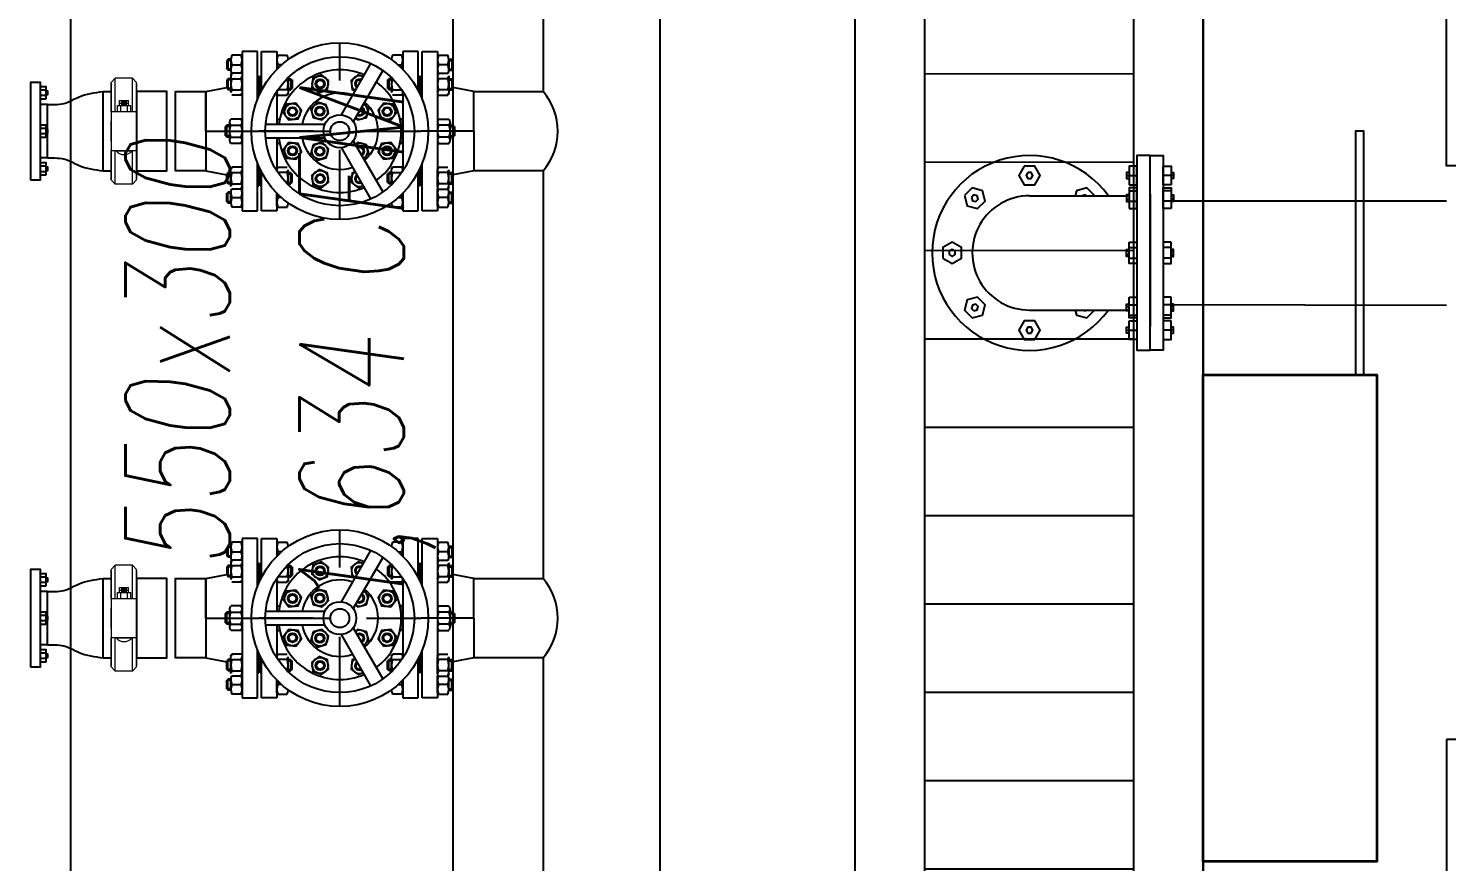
# Model space of a CAD drawing. Extents: x 226317 to 226469, y 8188101 to 8188260.
# Drawn here: x 226394.039 to 226396.077, y 8188236.21 to 8188237.407 of the extents above; entities that cross this region are included whole.
import ezdxf

# ---------------------------------------------------------------- set-up
doc = ezdxf.new("R2010")
doc.units = 0
doc.header["$LTSCALE"] = 15
doc.linetypes.add('CENTER', pattern=[2, 1.25, -0.25, 0.25, -0.25])
doc.linetypes.add('HIDDEN', pattern=[0.375, 0.25, -0.125])
doc.layers.get('0').update_dxf_attribs({"color": 250})
for name, color, linetype in [('00-GTI-Acoples', 250, 'Continuous'), ('A-SANITARIOS', 250, 'Continuous'), ('ACCESORIOS Y VALVULAS', 250, 'Continuous'), ('DESAGUE', 250, 'Continuous'), ('EJES', 250, 'CENTER'), ('L12 Texto', 12, 'Continuous'), ('L3 Equipos y Ductos', 160, 'Continuous')]:
    doc.layers.add(name, color=color, linetype=linetype)
doc.layers.add('A-ESTRUCTURA-PLACAS', color=252, linetype='Continuous', lineweight=35)
doc.layers.add('A-MUROS', color=252, linetype='Continuous', lineweight=30)
doc.styles.add('JNV ING', font='romans.shx', dxfattribs={"width": 0.7, "oblique": 8, "height": 0.15})

# ---------------------------------------------------------------- blocks, each defined once
blk = doc.blocks.new('VALV. DE COMP. 4 PLANTA 150# R.F.')
at = {"linetype": 'CENTER', "ltscale": 3}
for p, q in [((0, -127), (0, 127)), ((-192.5, 0), (-116.5, 0)), ((-114.5, 0), (114.5, 0)), ((-38.5, 0), (-114.5, 0)), ((38.5, 0), (114.5, 0)), ((192.5, 0), (116.5, 0))]:
    blk.add_line(p, q, dxfattribs=at)
at = {"layer": 'ACCESORIOS Y VALVULAS'}
for p, q in [((-156.7, 103.4), (-160.8, 103.4)), ((-160.8, 103.4), (-160.8, 87.6)), ((-156.7, 102.4), (-156.7, 88.6)), ((-141.9, 109.2), (-155.4, 109.2)), ((-118.5, 114.5), (-140.5, 114.5)), ((-140.5, 114.5), (-140.5, -114.5)), ((-140.5, 107.4), (-140.5, 83.6)), ((-118.5, 45.7), (-118.5, 114.5)), ((-112.5, 58.9), (-112.5, 114.5)), ((-112.5, 114.5), (-90.5, 114.5)), ((-90.5, 114.5), (-90.5, 89.1)), ((-90.5, 107.4), (-90.5, 89.1)), ((-89.1, 109.2), (-75.6, 109.2)), ((-74.3, 103.4), (-73.7, 103.4)), ((74.3, 103.4), (73.7, 103.4)), ((89.1, 109.2), (75.6, 109.2)), ((112.5, 114.5), (90.5, 114.5)), ((90.5, 114.5), (90.5, 89.1)), ((90.5, 107.4), (90.5, 89.1)), ((112.5, 58.9), (112.5, 114.5)), ((118.5, 45.7), (118.5, 114.5)), ((118.5, 114.5), (140.5, 114.5)), ((140.5, 114.5), (140.5, -114.5)), ((140.5, 107.4), (140.5, 83.6)), ((141.9, 109.2), (155.4, 109.2)), ((156.7, 103.4), (160.8, 103.4)), ((156.7, 102.4), (156.7, 88.6)), ((160.8, 103.4), (160.8, 87.6)), ((-156.7, 101.7), (-162.5, 101.7)), ((-162.5, 101.7), (-162.5, 89.3)), ((-156.7, 89.3), (-162.5, 89.3)), ((-156.7, 87.6), (-160.8, 87.6)), ((-155.4, 95.5), (-141.9, 95.5)), ((-141.9, 83.4), (-155.4, 83.4)), ((-83.7, 95.5), (-89.1, 95.5)), ((83.7, 95.5), (89.1, 95.5)), ((155.4, 95.5), (141.9, 95.5)), ((141.9, 83.4), (155.4, 83.4)), ((156.7, 101.7), (162.5, 101.7)), ((156.7, 89.3), (162.5, 89.3)), ((156.7, 87.6), (160.8, 87.6)), ((162.5, 101.7), (162.5, 89.3)), ((-156.7, 73.8), (-162.5, 73.8)), ((-162.5, 73.8), (-162.5, 61.3)), ((-156.7, 61.3), (-162.5, 61.3)), ((-156.7, 75.5), (-160.8, 75.5)), ((-160.8, 75.5), (-160.8, 59.6)), ((-156.7, 79.4), (-156.7, 55.6)), ((-155.4, 75.5), (-141.9, 75.5)), ((-140.5, 79.4), (-140.5, 55.6)), ((-75.6, 75.5), (-76, 75.5)), ((-74.3, 77.2), (-74.3, 55.6)), ((-74.3, 75.5), (-70.2, 75.5)), ((-74.3, 73.8), (-68.5, 73.8)), ((-74.3, 61.3), (-68.5, 61.3)), ((-70.2, 75.5), (-70.2, 59.6)), ((-68.5, 73.8), (-68.5, 61.3)), ((74.3, 73.8), (68.5, 73.8)), ((68.5, 73.8), (68.5, 61.3)), ((74.3, 61.3), (68.5, 61.3)), ((74.3, 75.5), (70.2, 75.5)), ((70.2, 75.5), (70.2, 59.6)), ((74.3, 77.2), (74.3, 55.6)), ((75.6, 75.5), (76, 75.5)), ((140.5, 79.4), (140.5, 55.6)), ((155.4, 75.5), (141.9, 75.5)), ((156.7, 79.4), (156.7, 55.6)), ((156.7, 75.5), (160.8, 75.5)), ((156.7, 73.8), (162.5, 73.8)), ((156.7, 61.3), (162.5, 61.3)), ((160.8, 75.5), (160.8, 59.6)), ((162.5, 73.8), (162.5, 61.3)), ((-156.7, 59.6), (-160.8, 59.6)), ((-155.4, 59.6), (-141.9, 59.6)), ((-141.9, 51.7), (-155.4, 51.7)), ((-90.5, 57.3), (-90.5, 9.9)), ((-90.5, 57.3), (-90.5, 55.6)), ((-89.1, 51.7), (-75.6, 51.7)), ((-75.6, 59.6), (-89, 59.6)), ((-74.3, 59.6), (-70.2, 59.6)), ((74.3, 59.6), (70.2, 59.6)), ((75.6, 59.6), (89, 59.6)), ((89.1, 51.7), (75.6, 51.7)), ((90.5, 57.3), (90.5, -57.3)), ((90.5, 57.3), (90.5, 55.6)), ((155.4, 59.6), (141.9, 59.6)), ((141.9, 51.7), (155.4, 51.7)), ((156.7, 59.6), (160.8, 59.6)), ((-158.4, 6.9), (-164.7, 6.9)), ((-164.7, 6.9), (-164.7, -6.9)), ((-158.4, 8.8), (-162.9, 8.8)), ((-162.9, 8.8), (-162.9, -8.8)), ((-158.4, 13.1), (-158.4, -13.1)), ((-142, 17.5), (-156.9, 17.5)), ((-156.9, 8.8), (-142, 8.8)), ((-140.5, 13.1), (-140.5, -13.1)), ((-90.5, 13.1), (-90.5, 9.9)), ((-89, 17.5), (-86.5, 17.5)), ((89, 17.5), (86.5, 17.5)), ((87.8, 8.8), (89, 8.8)), ((90.5, 13.1), (90.5, -13.1)), ((140.5, 13.1), (140.5, -13.1)), ((142, 17.5), (156.9, 17.5)), ((156.9, 8.8), (142, 8.8)), ((158.4, 13.1), (158.4, -13.1)), ((158.4, 8.8), (162.9, 8.8)), ((158.4, 6.9), (164.7, 6.9)), ((162.9, 8.8), (162.9, -8.8)), ((164.7, 6.9), (164.7, -6.9)), ((-158.4, -6.9), (-164.7, -6.9)), ((-158.4, -8.8), (-162.9, -8.8)), ((-156.9, -8.8), (-142, -8.8)), ((-142, -17.5), (-156.9, -17.5)), ((-90.5, -9.9), (-90.5, -57.3)), ((-90.5, -9.9), (-90.5, -13.1)), ((-89, -17.5), (-86.5, -17.5)), ((89, -17.5), (86.5, -17.5)), ((87.8, -8.8), (89, -8.8)), ((156.9, -8.8), (142, -8.8)), ((142, -17.5), (156.9, -17.5)), ((158.4, -6.9), (164.7, -6.9)), ((158.4, -8.8), (162.9, -8.8)), ((-156.7, -59.6), (-160.8, -59.6)), ((-160.8, -75.5), (-160.8, -59.6)), ((-156.7, -79.4), (-156.7, -55.6)), ((-141.9, -51.7), (-155.4, -51.7)), ((-155.4, -59.6), (-141.9, -59.6)), ((-140.5, -79.4), (-140.5, -55.6)), ((-118.5, -114.5), (-118.5, -45.7)), ((-112.5, -114.5), (-112.5, -58.9)), ((-90.5, -57.3), (-90.5, -55.6)), ((-89.1, -51.7), (-75.6, -51.7)), ((-75.6, -59.6), (-89, -59.6)), ((-74.3, -77.2), (-74.3, -55.6)), ((-74.3, -59.6), (-70.2, -59.6)), ((-70.2, -75.5), (-70.2, -59.6)), ((74.3, -59.6), (70.2, -59.6)), ((70.2, -75.5), (70.2, -59.6)), ((74.3, -77.2), (74.3, -55.6)), ((89.1, -51.7), (75.6, -51.7)), ((75.6, -59.6), (89, -59.6)), ((90.5, -57.3), (90.5, -55.6)), ((112.5, -114.5), (112.5, -58.9)), ((118.5, -114.5), (118.5, -45.7)), ((140.5, -79.4), (140.5, -55.6)), ((141.9, -51.7), (155.4, -51.7)), ((155.4, -59.6), (141.9, -59.6)), ((156.7, -79.4), (156.7, -55.6)), ((156.7, -59.6), (160.8, -59.6)), ((160.8, -75.5), (160.8, -59.6)), ((-156.7, -61.3), (-162.5, -61.3)), ((-162.5, -73.8), (-162.5, -61.3)), ((-156.7, -73.8), (-162.5, -73.8)), ((-156.7, -75.5), (-160.8, -75.5)), ((-155.4, -75.5), (-141.9, -75.5)), ((-118.5, -78.5), (-116.5, -78.5)), ((-112.5, -78.5), (-114.5, -78.5)), ((-75.6, -75.5), (-76, -75.5)), ((-74.3, -61.3), (-68.5, -61.3)), ((-74.3, -73.8), (-68.5, -73.8)), ((-74.3, -75.5), (-70.2, -75.5)), ((-68.5, -73.8), (-68.5, -61.3)), ((74.3, -61.3), (68.5, -61.3)), ((68.5, -73.8), (68.5, -61.3)), ((74.3, -73.8), (68.5, -73.8)), ((74.3, -75.5), (70.2, -75.5)), ((75.6, -75.5), (76, -75.5)), ((112.5, -78.5), (114.5, -78.5)), ((118.5, -78.5), (116.5, -78.5)), ((155.4, -75.5), (141.9, -75.5)), ((156.7, -61.3), (162.5, -61.3)), ((156.7, -73.8), (162.5, -73.8)), ((156.7, -75.5), (160.8, -75.5)), ((162.5, -73.8), (162.5, -61.3)), ((-156.7, -89.3), (-162.5, -89.3)), ((-162.5, -101.7), (-162.5, -89.3)), ((-156.7, -101.7), (-162.5, -101.7)), ((-156.7, -87.6), (-160.8, -87.6)), ((-160.8, -103.4), (-160.8, -87.6)), ((-156.7, -102.4), (-156.7, -88.6)), ((-141.9, -83.4), (-155.4, -83.4)), ((-155.4, -95.5), (-141.9, -95.5)), ((-140.5, -107.4), (-140.5, -83.6)), ((-90.5, -89.1), (-90.5, -114.5)), ((-90.5, -107.4), (-90.5, -89.1)), ((-83.7, -95.5), (-89.1, -95.5)), ((83.7, -95.5), (89.1, -95.5)), ((90.5, -89.1), (90.5, -114.5)), ((90.5, -107.4), (90.5, -89.1)), ((140.5, -107.4), (140.5, -83.6)), ((141.9, -83.4), (155.4, -83.4)), ((155.4, -95.5), (141.9, -95.5)), ((156.7, -87.6), (160.8, -87.6)), ((156.7, -102.4), (156.7, -88.6)), ((156.7, -89.3), (162.5, -89.3)), ((156.7, -101.7), (162.5, -101.7)), ((160.8, -103.4), (160.8, -87.6)), ((162.5, -101.7), (162.5, -89.3)), ((-156.7, -103.4), (-160.8, -103.4)), ((-141.9, -109.2), (-155.4, -109.2)), ((-140.5, -114.5), (-118.5, -114.5)), ((-90.5, -114.5), (-112.5, -114.5)), ((-89.1, -109.2), (-75.6, -109.2)), ((-74.3, -103.4), (-73.7, -103.4)), ((74.3, -103.4), (73.7, -103.4)), ((89.1, -109.2), (75.6, -109.2)), ((90.5, -114.5), (112.5, -114.5)), ((140.5, -114.5), (118.5, -114.5)), ((141.9, -109.2), (155.4, -109.2)), ((156.7, -103.4), (160.8, -103.4))]:
    blk.add_line(p, q, dxfattribs=at)
at = {"layer": 'ACCESORIOS Y VALVULAS', "linetype": 'Continuous'}
blk.add_line((112.9, 0), (111.4, 0), dxfattribs=at)
at = {"layer": 'ACCESORIOS Y VALVULAS'}
for points in [[(2.2, 23.6), (44.7, 97.3)], [(61.9, 87.4), (19.4, 13.7)], [(-192.5, 0), (-192.5, 57), (-192.5, 57), (-162.5, 62.9)], [(-116.5, 50.6), (-116.5, 78.5), (-118.5, 78.5)], [(-114.5, 54.9), (-114.5, 78.5), (-112.5, 78.5)], [(114.5, 54.9), (114.5, 78.5), (112.5, 78.5)], [(116.5, 50.6), (116.5, 78.5), (118.5, 78.5)], [(192.5, 0), (192.5, 57), (192.5, 57), (162.5, 62.9)], [(-192.5, 0), (-192.5, -57), (-192.5, -57), (-162.5, -62.9)], [(-106.7, 9.9), (-21.6, 9.9)], [(192.5, 0), (192.5, -57), (192.5, -57), (162.5, -62.9)], [(-21.6, -9.9), (-106.7, -9.9)], [(19.4, -13.7), (61.9, -87.4)], [(44.7, -97.3), (2.2, -23.6)], [(-116.5, -78.5), (-116.5, -50.6)], [(-114.5, -78.5), (-114.5, -54.9)], [(114.5, -78.5), (114.5, -54.9)], [(116.5, -78.5), (116.5, -50.6)]]:
    blk.add_lwpolyline(points, dxfattribs=at)
at = {"layer": 'ACCESORIOS Y VALVULAS', "linetype": 'Continuous'}
for points in [[(-16.1, 73.1), (-26.5, 81.2), (-38.7, 76.1), (-40.4, 63.1), (-29.9, 55.1), (-17.8, 60.1)], [(-19.5, 38.1), (-32.2, 41.5), (-41.5, 32.2), (-38.1, 19.5), (-25.4, 16.1), (-16.1, 25.4)], [(-63.1, 40.4), (-76.1, 38.7), (-81.2, 26.5), (-73.1, 16.1), (-60.1, 17.8), (-55.1, 29.9)], [(73.1, 16.1), (81.2, 26.5), (76.1, 38.7), (63.1, 40.4), (55.1, 29.9), (60.1, 17.8)], [(-73.1, -16.1), (-81.2, -26.5), (-76.1, -38.7), (-63.1, -40.4), (-55.1, -29.9), (-60.1, -17.8)], [(-38.1, -19.5), (-41.5, -32.2), (-32.2, -41.5), (-19.5, -38.1), (-16.1, -25.4), (-25.4, -16.1)], [(63.1, -40.4), (76.1, -38.7), (81.2, -26.5), (73.1, -16.1), (60.1, -17.8), (55.1, -29.9)], [(-40.4, -63.1), (-38.7, -76.1), (-26.5, -81.2), (-16.1, -73.1), (-17.8, -60.1), (-29.9, -55.1)]]:
    blk.add_lwpolyline(points, close=True, dxfattribs=at)
for points in [[(33.7, 78.2), (26.5, 81.2), (16.1, 73.1), (17.8, 60.1), (22.2, 58.3)], [(22.5, 19), (25.4, 16.1), (38.1, 19.5), (41.5, 32.2), (34.3, 39.5)], [(34.3, -39.5), (41.5, -32.2), (38.1, -19.5), (25.4, -16.1), (22.5, -19)], [(22.2, -58.3), (17.8, -60.1), (16.1, -73.1), (26.5, -81.2), (33.7, -78.2)]]:
    blk.add_lwpolyline(points, dxfattribs=at)
for centre, radius in [((0, 0), 127), ((0, 0), 107.1), ((-28.2, 68.1), 11.4), ((-28.2, 68.1), 6.58), ((-28.2, 68.1), 5.18), ((-68.1, 28.2), 11.4), ((-68.1, 28.2), 6.58), ((-68.1, 28.2), 5.18), ((-28.8, 28.8), 11.4), ((-28.8, 28.8), 6.58), ((-28.8, 28.8), 5.18), ((0, 0), 23.7), ((68.1, 28.2), 11.4), ((68.1, 28.2), 6.58), ((68.1, 28.2), 5.18), ((0, 0), 13.6), ((-68.1, -28.2), 11.4), ((-28.8, -28.8), 11.4), ((68.1, -28.2), 11.4), ((-68.1, -28.2), 6.58), ((-68.1, -28.2), 5.18), ((-28.8, -28.8), 6.58), ((-28.8, -28.8), 5.18), ((68.1, -28.2), 6.58), ((68.1, -28.2), 5.18), ((-28.2, -68.1), 11.4), ((-28.2, -68.1), 6.58), ((-28.2, -68.1), 5.18)]:
    blk.add_circle(centre, radius, dxfattribs=at)
at = {"layer": 'ACCESORIOS Y VALVULAS'}
for centre, radius, start, end in [((-138.7, 102.4), 18, 157.5879, 202.4121), ((-158.5, 102.4), 18, 337.5879, 22.4121), ((-72.5, 102.4), 18, 157.5879, 202.4121), ((-92.3, 102.4), 18, 2.0697, 22.4121), ((92.3, 102.4), 18, 157.5879, 177.9303), ((72.5, 102.4), 18, 337.5879, 22.4121), ((158.5, 102.4), 18, 157.5879, 202.4121), ((138.7, 102.4), 18, 337.5879, 22.4121), ((-138.7, 88.6), 18, 157.5879, 198.7742), ((-150.3, 79.4), 6.46, 142.1211, 217.8789), ((-158.5, 88.6), 18, 341.2258, 22.4121), ((-147, 79.4), 6.46, 322.1211, 37.8789), ((-72.5, 88.6), 18, 157.5879, 178.4736), ((72.5, 88.6), 18, 1.5264, 22.4121), ((158.5, 88.6), 18, 157.5879, 198.7742), ((147, 79.4), 6.46, 142.1211, 217.8789), ((138.7, 88.6), 18, 341.2258, 22.4121), ((150.3, 79.4), 6.46, 322.1211, 37.8789), ((-132.9, 67.5), 23.8, 160.5288, 199.4712), ((-164.3, 67.5), 23.8, 340.5288, 19.4712), ((-80.7, 79.4), 6.46, 322.1211, 333.7337), ((-98.1, 67.5), 23.8, 340.5288, 19.4712), ((98.1, 67.5), 23.8, 160.5288, 199.4712), ((80.7, 79.4), 6.46, 206.2663, 217.8789), ((164.3, 67.5), 23.8, 160.5288, 199.4712), ((132.9, 67.5), 23.8, 340.5288, 19.4712), ((-150.3, 55.6), 6.46, 142.1211, 217.8789), ((-147, 55.6), 6.46, 322.1211, 37.8789), ((-84, 55.6), 6.46, 157.5747, 217.8789), ((-80.7, 55.6), 6.46, 322.1211, 37.8789), ((80.7, 55.6), 6.46, 142.1211, 217.8789), ((84, 55.6), 6.46, 322.1211, 22.4253), ((147, 55.6), 6.46, 142.1211, 217.8789), ((150.3, 55.6), 6.46, 322.1211, 37.8789), ((-151.3, 13.1), 7.13, 142.1211, 217.8789), ((-132.2, 0), 26.3, 160.5288, 199.4712), ((-147.6, 13.1), 7.13, 322.1211, 37.8789), ((-166.8, 0), 26.3, 340.5288, 19.4712), ((-83.4, 13.1), 7.13, 142.1211, 206.5894), ((83.4, 13.1), 7.13, 322.1211, 37.8789), ((64.2, 0), 26.3, 340.5288, 19.4712), ((147.6, 13.1), 7.13, 142.1211, 217.8789), ((166.8, 0), 26.3, 160.5288, 199.4712), ((151.3, 13.1), 7.13, 322.1211, 37.8789), ((132.2, 0), 26.3, 340.5288, 19.4712), ((-151.3, -13.1), 7.13, 142.1211, 217.8789), ((-147.6, -13.1), 7.13, 322.1211, 37.8789), ((-83.4, -13.1), 7.13, 153.4106, 217.8789), ((83.4, -13.1), 7.13, 322.1211, 37.8789), ((147.6, -13.1), 7.13, 142.1211, 217.8789), ((151.3, -13.1), 7.13, 322.1211, 37.8789), ((-150.3, -55.6), 6.46, 142.1211, 217.8789), ((-132.9, -67.5), 23.8, 160.5288, 199.4712), ((-147, -55.6), 6.46, 322.1211, 37.8789), ((-164.3, -67.5), 23.8, 340.5288, 19.4712), ((-84, -55.6), 6.46, 142.1211, 202.4253), ((-80.7, -55.6), 6.46, 322.1211, 37.8789), ((-98.1, -67.5), 23.8, 340.5288, 19.4712), ((80.7, -55.6), 6.46, 142.1211, 217.8789), ((98.1, -67.5), 23.8, 160.5288, 199.4712), ((84, -55.6), 6.46, 337.5747, 37.8789), ((147, -55.6), 6.46, 142.1211, 217.8789), ((164.3, -67.5), 23.8, 160.5288, 199.4712), ((150.3, -55.6), 6.46, 322.1211, 37.8789), ((132.9, -67.5), 23.8, 340.5288, 19.4712), ((-150.3, -79.4), 6.46, 142.1211, 217.8789), ((-147, -79.4), 6.46, 322.1211, 37.8789), ((-80.7, -79.4), 6.46, 26.2663, 37.8789), ((80.7, -79.4), 6.46, 142.1211, 153.7337), ((147, -79.4), 6.46, 142.1211, 217.8789), ((150.3, -79.4), 6.46, 322.1211, 37.8789), ((-138.7, -88.6), 18, 161.2258, 202.4121), ((-138.7, -102.4), 18, 157.5879, 202.4121), ((-158.5, -88.6), 18, 337.5879, 18.7742), ((-158.5, -102.4), 18, 337.5879, 22.4121), ((-72.5, -88.6), 18, 181.5264, 202.4121), ((-72.5, -102.4), 18, 157.5879, 202.4121), ((72.5, -88.6), 18, 337.5879, 358.4736), ((72.5, -102.4), 18, 337.5879, 22.4121), ((158.5, -88.6), 18, 161.2258, 202.4121), ((158.5, -102.4), 18, 157.5879, 202.4121), ((138.7, -88.6), 18, 337.5879, 18.7742), ((138.7, -102.4), 18, 337.5879, 22.4121), ((-92.3, -102.4), 18, 337.5879, 357.9303), ((92.3, -102.4), 18, 182.0697, 202.4121)]:
    blk.add_arc(centre, radius, start, end, dxfattribs=at)
at = {"layer": 'ACCESORIOS Y VALVULAS', "linetype": 'Continuous'}
for centre, radius, start, end in [((0, 0), 88.2, 66.4664, 173.5336), ((28.2, 68.1), 11.4, 61.5755, 238.4245), ((28.2, 68.1), 6.58, 62.7296, 237.2704), ((28.2, 68.1), 5.18, 63.4709, 236.5291), ((0, 0), 88.2, 306.4666, 53.5334), ((0, 0), 55, 70.4003, 169.5997), ((0, 0), 55, 310.4003, 49.5997), ((28.8, 28.8), 11.4, 236.9495, 63.0505), ((28.8, 28.8), 6.58, 234.7113, 65.2887), ((28.8, 28.8), 5.18, 233.2707, 66.7293), ((0, 0), 88.2, 186.4664, 293.5336), ((0, 0), 55, 190.4003, 289.5997), ((28.8, -28.8), 11.4, 296.9495, 123.0505), ((28.8, -28.8), 6.58, 294.7113, 125.2887), ((28.8, -28.8), 5.18, 293.2707, 126.7293), ((28.2, -68.1), 11.4, 121.5755, 298.4245), ((28.2, -68.1), 6.58, 122.7296, 297.2704), ((28.2, -68.1), 5.18, 123.4709, 296.5291)]:
    blk.add_arc(centre, radius, start, end, dxfattribs=at)
at = {"layer": 'EJES', "linetype": 'Continuous'}
for p, q in [((-114.5, 0), (-116.5, 0)), ((114.5, 0), (116.5, 0))]:
    blk.add_line(p, q, dxfattribs=at)
blk = doc.blocks.new('A$C363a55df')
at = {"layer": '00-GTI-Acoples', "linetype": 'Continuous', "lineweight": 0, "extrusion": (3.83476e-17, -1, 0)}
for p, q in [((-27.1, 105), (-18.4, 114.3)), ((-27.1, 41.9), (-27.1, 105)), ((-18.4, 41.9), (-18.4, 114.3)), ((18.4, 114.3), (-18.4, 114.3)), ((18.4, 41.9), (18.4, 114.3)), ((27.1, 105), (18.4, 114.3)), ((27.1, 41.9), (27.1, 105)), ((-9, 66), (0.5, 66)), ((-9, 55.1), (-9, 66)), ((0.5, 66), (10, 66)), ((10, 55.1), (10, 66)), ((-27.1, 41.9), (-27.1, 21.6)), ((-25.4, 41.9), (-27.1, 41.9)), ((-6.4, 41.9), (-25.4, 41.9)), ((-13.8, 41.9), (-13.8, 55.1)), ((-13.8, 55.1), (-6.7, 55.1)), ((-6.7, 41.9), (-6.7, 55.1)), ((-6.7, 55.1), (7.7, 55.1)), ((7.4, 41.9), (-6.4, 41.9)), ((26.4, 41.9), (7.4, 41.9)), ((7.7, 41.9), (7.7, 55.1)), ((7.7, 55.1), (14.9, 55.1)), ((14.9, 41.9), (14.9, 55.1)), ((27.1, 41.9), (26.4, 41.9)), ((27.1, 41.9), (27.1, 21.6)), ((-27.1, -21.6), (-27.1, 21.6)), ((27.1, -21.6), (27.1, 21.6)), ((-27.1, -21.6), (-27.1, -41.9)), ((27.1, -21.6), (27.1, -41.9)), ((-27.1, -41.9), (-25.4, -41.9)), ((-27.1, -105), (-27.1, -41.9)), ((-25.4, -41.9), (-6.4, -41.9)), ((-18.4, -114.3), (-18.4, -41.9)), ((-16.8, -42.5), (-16.8, -41.9)), ((-16.8, -42.5), (17.8, -42.5)), ((-6.4, -41.9), (7.4, -41.9)), ((7.4, -41.9), (26.4, -41.9)), ((17.8, -42.5), (17.8, -41.9)), ((18.4, -114.3), (18.4, -41.9)), ((26.4, -41.9), (27.1, -41.9)), ((27.1, -105), (27.1, -41.9)), ((-27.1, -105), (-18.4, -114.3)), ((18.4, -114.3), (-18.4, -114.3)), ((27.1, -105), (18.4, -114.3))]:
    blk.add_line(p, q, dxfattribs=at)
at = {"layer": '00-GTI-Acoples', "linetype": 'Continuous', "lineweight": 0}
for p, q in [((-27.1, 103.1), (-27.1, -103.1)), ((27.1, 103.1), (27.1, -103.1)), ((10, 65.3), (-9, 65.3)), ((6.5, 62.5), (-6, 62.5)), ((10, 59.5), (-9, 59.5)), ((6.5, 56.7), (-6, 56.7))]:
    blk.add_line(p, q, dxfattribs=at)
blk.add_arc((0.5, -27.6), 22.9, 220.8756, 319.1244, dxfattribs=at)
blk = doc.blocks.new('BOMBAS-28.02.2025')
at = {"layer": 'DESAGUE'}
h = blk.add_hatch(dxfattribs=at)
h.set_pattern_fill('ANSI31', color=256, scale=0.04, angle=135)
h.set_pattern_definition([(180, (-2995.80736, -962.81477), (-4e-17, -0.127), [])])
h.paths.add_polyline_path([(6.11, -3.95), (5.81, -3.95), (5.81, -8.75), (6.11, -8.75)])
at = {"layer": 'A-SANITARIOS'}
for p, q in [((4.539, -5.58, 0), (4.5248, -5.58, 0)), ((4.5248, -5.58, 0), (4.5248, -5.7199, 0)), ((4.539, -5.7199, 0), (4.539, -5.58, 0)), ((4.539, -5.6039, 0), (4.539, -5.5857, 0)), ((4.539, -5.5857, 0), (4.5468, -5.5857, 0)), ((4.5468, -5.5909, 0), (4.539, -5.5909, 0)), ((4.5468, -5.5909, 0), (4.539, -5.5909, 0)), ((4.5468, -5.5987, 0), (4.539, -5.5987, 0)), ((4.5468, -5.5987, 0), (4.539, -5.5987, 0)), ((4.5468, -5.6039, 0), (4.539, -5.6039, 0)), ((4.5468, -5.5857, 0), (4.5468, -5.6039, 0)), ((4.5468, -5.5919, 0), (4.5493, -5.5919, 0)), ((4.5493, -5.5977, 0), (4.5468, -5.5977, 0)), ((4.5493, -5.5919, 0), (4.5493, -5.5977, 0)), ((5.1618, -5.593, 0.0001), (5.2617, -5.593, -0.0001)), ((4.539, -5.6591, 0), (4.539, -5.6408, 0)), ((4.539, -5.6408, 0), (4.5468, -5.6408, 0)), ((4.5468, -5.646, 0), (4.539, -5.646, 0)), ((4.5468, -5.646, 0), (4.539, -5.646, 0)), ((4.5468, -5.6408, 0), (4.5468, -5.6591, 0)), ((4.5468, -5.6538, 0), (4.539, -5.6538, 0)), ((4.5468, -5.6538, 0), (4.539, -5.6538, 0)), ((4.5468, -5.6591, 0), (4.539, -5.6591, 0)), ((4.5468, -5.647, 0), (4.5493, -5.647, 0)), ((4.5493, -5.6529, 0), (4.5468, -5.6529, 0)), ((4.5493, -5.647, 0), (4.5493, -5.6529, 0)), ((4.539, -5.7134, 0), (4.539, -5.6952, 0)), ((4.539, -5.6952, 0), (4.5468, -5.6952, 0)), ((4.5468, -5.7004, 0), (4.539, -5.7004, 0)), ((4.5468, -5.7004, 0), (4.539, -5.7004, 0)), ((4.5468, -5.6952, 0), (4.5468, -5.7134, 0)), ((4.5468, -5.7014, 0), (4.5493, -5.7014, 0)), ((4.5493, -5.7072, 0), (4.5468, -5.7072, 0)), ((4.5493, -5.7014, 0), (4.5493, -5.7072, 0)), ((5.2617, -5.707, -0.0001), (5.1618, -5.707, 0.0001)), ((4.5248, -5.7199, 0), (4.539, -5.7199, 0)), ((4.5468, -5.7082, 0), (4.539, -5.7082, 0)), ((4.5468, -5.7082, 0), (4.539, -5.7082, 0)), ((4.5468, -5.7134, 0), (4.539, -5.7134, 0)), ((6.1526, -5.75, 0), (6.56, -5.75, 0)), ((6.1526, -5.8993, 0), (6.56, -5.9, 0)), ((4.539, -6.28, 0), (4.5248, -6.28, 0)), ((4.5248, -6.28, 0), (4.5248, -6.4199, 0)), ((4.539, -6.4199, 0), (4.539, -6.28, 0)), ((4.539, -6.3039, 0), (4.539, -6.2857, 0)), ((4.539, -6.2857, 0), (4.5468, -6.2857, 0)), ((4.5468, -6.2909, 0), (4.539, -6.2909, 0)), ((4.5468, -6.2909, 0), (4.539, -6.2909, 0)), ((4.5468, -6.2987, 0), (4.539, -6.2987, 0)), ((4.5468, -6.2987, 0), (4.539, -6.2987, 0)), ((4.5468, -6.2857, 0), (4.5468, -6.3039, 0)), ((4.5468, -6.2919, 0), (4.5493, -6.2919, 0)), ((4.5493, -6.2977, 0), (4.5468, -6.2977, 0)), ((4.5493, -6.2919, 0), (4.5493, -6.2977, 0)), ((5.1618, -6.293, 0.0001), (5.2617, -6.293, -0.0001)), ((4.5468, -6.3039, 0), (4.539, -6.3039, 0)), ((4.539, -6.3591, 0), (4.539, -6.3408, 0)), ((4.539, -6.3408, 0), (4.5468, -6.3408, 0)), ((4.5468, -6.346, 0), (4.539, -6.346, 0)), ((4.5468, -6.346, 0), (4.539, -6.346, 0)), ((4.5468, -6.3538, 0), (4.539, -6.3538, 0)), ((4.5468, -6.3538, 0), (4.539, -6.3538, 0)), ((4.5468, -6.3591, 0), (4.539, -6.3591, 0)), ((4.5468, -6.3408, 0), (4.5468, -6.3591, 0)), ((4.5468, -6.347, 0), (4.5493, -6.347, 0)), ((4.5493, -6.3529, 0), (4.5468, -6.3529, 0)), ((4.5493, -6.347, 0), (4.5493, -6.3529, 0)), ((4.539, -6.4134, 0), (4.539, -6.3952, 0)), ((4.539, -6.3952, 0), (4.5468, -6.3952, 0)), ((4.5468, -6.4004, 0), (4.539, -6.4004, 0)), ((4.5468, -6.4004, 0), (4.539, -6.4004, 0)), ((4.5468, -6.3952, 0), (4.5468, -6.4134, 0)), ((4.5248, -6.4199, 0), (4.539, -6.4199, 0)), ((4.5468, -6.4082, 0), (4.539, -6.4082, 0)), ((4.5468, -6.4082, 0), (4.539, -6.4082, 0)), ((4.5468, -6.4134, 0), (4.539, -6.4134, 0)), ((4.5468, -6.4014, 0), (4.5493, -6.4014, 0)), ((4.5493, -6.4072, 0), (4.5468, -6.4072, 0)), ((4.5493, -6.4014, 0), (4.5493, -6.4072, 0)), ((5.2617, -6.407, -0.0001), (5.1618, -6.407, 0.0001))]:
    blk.add_line(p, q, dxfattribs=at)
at = {"layer": 'A-SANITARIOS', "linetype": 'Continuous'}
for p, q in [((4.629, -5.707, 0), (4.629, -5.593, 0)), ((4.629, -5.7, 0), (4.629, -5.6, 0)), ((4.5493, -5.6115, 0), (4.539, -5.6115, 0)), ((4.5493, -5.6115, 0), (4.539, -5.6115, 0)), ((4.5493, -5.6885, 0), (4.5493, -5.6115, 0)), ((4.5493, -5.6885, 0), (4.5493, -5.6117, 0)), ((4.5493, -5.6885, 0), (4.539, -5.6885, 0)), ((4.5493, -5.6885, 0), (4.539, -5.6885, 0)), ((6.1, -5.7139, 0), (6.1151, -5.7139, 0)), ((6.1339, -5.7399, 0), (6.1339, -5.7191, 0)), ((6.1339, -5.7399, 0), (6.1339, -5.7191, 0)), ((6.1678, -5.7139, 0), (6.1526, -5.7139, 0)), ((5.9606, -5.7428, 0), (6.1, -5.7428, 0)), ((6.1, -5.7429, 0), (6.1038, -5.7429, 0)), ((6.1, -5.7477, 0), (6.1038, -5.7477, 0)), ((6.1038, -5.7355, 0), (6.1151, -5.7355, 0)), ((6.1339, -5.74, 0), (6.1339, -5.91, 0)), ((6.1339, -5.74, 0), (6.1339, -5.8192, 0)), ((6.1339, -5.74, 0), (6.1339, -5.91, 0)), ((6.1339, -5.74, 0), (6.1339, -5.8192, 0)), ((6.164, -5.7355, 0), (6.1526, -5.7355, 0)), ((6.1678, -5.7429, 0), (6.164, -5.7429, 0)), ((6.1678, -5.7477, 0), (6.164, -5.7477, 0)), ((6.1038, -5.7504, 0), (6.1151, -5.7504, 0)), ((6.164, -5.7504, 0), (6.1526, -5.7504, 0)), ((6.1038, -5.8225, 0), (6.1, -5.8225, 0)), ((6.1038, -5.8274, 0), (6.1, -5.8274, 0)), ((6.1038, -5.8173, 0), (6.1151, -5.8173, 0)), ((6.164, -5.8173, 0), (6.1526, -5.8173, 0)), ((6.164, -5.8225, 0), (6.1678, -5.8225, 0)), ((6.164, -5.8274, 0), (6.1678, -5.8274, 0)), ((6.1038, -5.8327, 0), (6.1151, -5.8327, 0)), ((6.1339, -5.8306, 0), (6.1339, -5.9099, 0)), ((6.1339, -5.8306, 0), (6.1339, -5.9099, 0)), ((6.164, -5.8327, 0), (6.1526, -5.8327, 0)), ((5.9606, -5.9071, 0), (6.1, -5.9071, 0)), ((6.1, -5.9022, 0), (6.1038, -5.9022, 0)), ((6.1, -5.907, 0), (6.1038, -5.907, 0)), ((6.1038, -5.8995, 0), (6.1151, -5.8995, 0)), ((6.1339, -5.91, 0), (6.1339, -5.9308, 0)), ((6.1339, -5.91, 0), (6.1339, -5.9308, 0)), ((6.164, -5.8995, 0), (6.1526, -5.8995, 0)), ((6.1678, -5.9022, 0), (6.164, -5.9022, 0)), ((6.1678, -5.907, 0), (6.164, -5.907, 0)), ((6.1038, -5.9144, 0), (6.1151, -5.9144, 0)), ((6.164, -5.9144, 0), (6.1526, -5.9144, 0)), ((6.1, -5.9361, 0), (6.1151, -5.9361, 0)), ((6.1678, -5.9361, 0), (6.1526, -5.9361, 0)), ((4.629, -6.407, 0), (4.629, -6.293, 0)), ((4.5493, -6.3115, 0), (4.539, -6.3115, 0)), ((4.5493, -6.3115, 0), (4.539, -6.3115, 0)), ((4.5493, -6.3885, 0), (4.5493, -6.3115, 0)), ((4.5493, -6.3885, 0), (4.5493, -6.3117, 0)), ((4.629, -6.4, 0), (4.629, -6.3, 0)), ((4.5493, -6.3885, 0), (4.539, -6.3885, 0)), ((4.5493, -6.3885, 0), (4.539, -6.3885, 0))]:
    blk.add_line(p, q, dxfattribs=at)
at = {"layer": 'A-SANITARIOS', "transparency": 33554559}
blk.add_lwpolyline([(6.56, -4.4), (7.51, -4.4), (7.51, -5.7), (6.56, -5.7)], close=True, dxfattribs=at)
at = {"layer": 'A-SANITARIOS', "elevation": 0}
for points in [[(5.2617, -7.107), (5.2617, -7.4548), (5.4297, -7.4548), (5.4297, -5.2451), (5.2617, -5.2451), (5.2617, -5.593)], [(4.5468, -5.5919), (4.5493, -5.5919), (4.5493, -5.5977), (4.5468, -5.5977)], [(4.629, -5.593), (4.6407, -5.593)], [(4.5468, -5.647), (4.5493, -5.647), (4.5493, -5.6529), (4.5468, -5.6529)], [(4.5468, -5.7014), (4.5493, -5.7014), (4.5493, -5.7072), (4.5468, -5.7072)], [(4.629, -5.707), (4.6407, -5.707)], [(5.2617, -5.707), (5.2617, -6.293)], [(4.5468, -6.2919), (4.5493, -6.2919), (4.5493, -6.2977), (4.5468, -6.2977)], [(4.629, -6.293), (4.6407, -6.293)], [(4.629, -6.293), (4.6407, -6.293)], [(4.5468, -6.347), (4.5493, -6.347), (4.5493, -6.3529), (4.5468, -6.3529)], [(4.5468, -6.4014), (4.5493, -6.4014), (4.5493, -6.4072), (4.5468, -6.4072)], [(4.629, -6.407), (4.6407, -6.407)], [(4.629, -6.407), (4.6407, -6.407)], [(5.2617, -6.407), (5.2617, -6.993)]]:
    blk.add_lwpolyline(points, dxfattribs=at)
for points in [[(4.5248, -5.7199), (4.539, -5.7199), (4.539, -5.58), (4.5248, -5.58)], [(4.5468, -5.6039), (4.539, -5.6039), (4.539, -5.5857), (4.5468, -5.5857)], [(4.6768, -5.593), (4.6768, -5.707), (4.7204, -5.707), (4.7204, -5.593)], [(4.7768, -5.593), (4.7768, -5.707), (4.7332, -5.707), (4.7332, -5.593)], [(4.5468, -5.6591), (4.539, -5.6591), (4.539, -5.6408), (4.5468, -5.6408)], [(4.5468, -5.7134), (4.539, -5.7134), (4.539, -5.6952), (4.5468, -5.6952)], [(4.5248, -6.4199), (4.539, -6.4199), (4.539, -6.28), (4.5248, -6.28)], [(4.5468, -6.3039), (4.539, -6.3039), (4.539, -6.2857), (4.5468, -6.2857)], [(4.6768, -6.293), (4.6768, -6.407), (4.7204, -6.407), (4.7204, -6.293)], [(4.7768, -6.293), (4.7768, -6.407), (4.7332, -6.407), (4.7332, -6.293)], [(4.5468, -6.3591), (4.539, -6.3591), (4.539, -6.3408), (4.5468, -6.3408)], [(4.5468, -6.4134), (4.539, -6.4134), (4.539, -6.3952), (4.5468, -6.3952)]]:
    blk.add_lwpolyline(points, close=True, dxfattribs=at)
at = {"layer": 'A-SANITARIOS'}
blk.add_lwpolyline([(6.429, -6), (6.441, -6), (6.441, -5.65), (6.429, -5.65)], close=True, dxfattribs=at)
at = {"layer": 'A-SANITARIOS', "linetype": 'Continuous', "elevation": 0}
for points in [[(6.1339, -5.965), (6.1339, -5.685), (6.1151, -5.685), (6.1151, -5.965)], [(6.1339, -5.965), (6.1339, -5.685), (6.1526, -5.685), (6.1526, -5.965)], [(5.9529, -5.7005), (5.9452, -5.7139), (5.9529, -5.7272), (5.9683, -5.7272), (5.976, -5.7139), (5.9683, -5.7005)], [(6.1038, -5.7272), (6.1151, -5.7272), (6.1151, -5.7005), (6.1038, -5.7005)], [(6.164, -5.7272), (6.1526, -5.7272), (6.1526, -5.7005), (6.164, -5.7005)], [(5.9581, -5.7096), (5.9556, -5.7139), (5.9581, -5.7181), (5.963, -5.7181), (5.9655, -5.7139), (5.963, -5.7096)], [(5.8671, -5.7424), (5.8711, -5.7573), (5.886, -5.7613), (5.8969, -5.7504), (5.8929, -5.7355), (5.878, -5.7315)], [(5.8773, -5.7451), (5.8785, -5.7499), (5.8833, -5.7512), (5.8868, -5.7477), (5.8855, -5.7429), (5.8807, -5.7417)], [(6.1038, -5.7613), (6.1151, -5.7613), (6.1151, -5.7315), (6.1038, -5.7315)], [(6.164, -5.7613), (6.1526, -5.7613), (6.1526, -5.7315), (6.164, -5.7315)], [(5.8361, -5.8327), (5.8495, -5.8404), (5.8628, -5.8327), (5.8628, -5.8173), (5.8495, -5.8096), (5.8361, -5.8173)], [(6.1038, -5.8096), (6.1151, -5.8096), (6.1151, -5.8404), (6.1038, -5.8404)], [(6.164, -5.8096), (6.1526, -5.8096), (6.1526, -5.8404), (6.164, -5.8404)], [(5.8452, -5.8274), (5.8495, -5.8299), (5.8537, -5.8274), (5.8537, -5.8225), (5.8495, -5.82), (5.8452, -5.8225)], [(5.878, -5.9184), (5.8929, -5.9144), (5.8969, -5.8995), (5.886, -5.8886), (5.8711, -5.8926), (5.8671, -5.9075)], [(6.1038, -5.8886), (6.1151, -5.8886), (6.1151, -5.9184), (6.1038, -5.9184)], [(6.164, -5.8886), (6.1526, -5.8886), (6.1526, -5.9184), (6.164, -5.9184)], [(5.8807, -5.9083), (5.8855, -5.907), (5.8868, -5.9022), (5.8833, -5.8988), (5.8785, -5.9), (5.8773, -5.9048)], [(5.9683, -5.9494), (5.976, -5.9361), (5.9683, -5.9227), (5.9529, -5.9227), (5.9452, -5.9361), (5.9529, -5.9494)], [(5.963, -5.9403), (5.9655, -5.9361), (5.963, -5.9318), (5.9581, -5.9318), (5.9556, -5.9361), (5.9581, -5.9403)], [(6.1038, -5.9227), (6.1151, -5.9227), (6.1151, -5.9494), (6.1038, -5.9494)], [(6.164, -5.9227), (6.1526, -5.9227), (6.1526, -5.9494), (6.164, -5.9494)]]:
    blk.add_lwpolyline(points, close=True, dxfattribs=at)
for points in [[(6.1038, -5.7096), (6.1, -5.7096), (6.1, -5.7181), (6.1038, -5.7181)], [(6.1151, -5.7177), (6.1151, -5.7177), (6.1151, -5.7091)], [(6.1526, -5.7177), (6.1526, -5.7177), (6.1526, -5.7091)], [(6.164, -5.7096), (6.1678, -5.7096), (6.1678, -5.7181), (6.164, -5.7181)], [(6.0539, -5.7428), (6.054, -5.7424), (6.0431, -5.7315), (6.0282, -5.7355), (6.0263, -5.7428)], [(6.0415, -5.7428), (6.0404, -5.7417), (6.0361, -5.7428)], [(6.1038, -5.7417), (6.1, -5.7417), (6.1, -5.7512), (6.1038, -5.7512)], [(6.1151, -5.7507), (6.1151, -5.7507), (6.1151, -5.7421)], [(6.1526, -5.7507), (6.1526, -5.7507), (6.1526, -5.7421)], [(6.164, -5.7417), (6.1678, -5.7417), (6.1678, -5.7512), (6.164, -5.7512)], [(6.1038, -5.8299), (6.1, -5.8299), (6.1, -5.82), (6.1038, -5.82)], [(6.1151, -5.8207), (6.1151, -5.8207), (6.1151, -5.8292)], [(6.1526, -5.8207), (6.1526, -5.8207), (6.1526, -5.8292)], [(6.164, -5.8299), (6.1678, -5.8299), (6.1678, -5.82), (6.164, -5.82)], [(6.0263, -5.9071), (6.0282, -5.9144), (6.0431, -5.9184), (6.054, -5.9075), (6.0539, -5.9071)], [(6.0361, -5.9071), (6.0404, -5.9083), (6.0415, -5.9071)], [(6.1038, -5.9083), (6.1, -5.9083), (6.1, -5.8988), (6.1038, -5.8988)], [(6.1151, -5.8993), (6.1151, -5.8993), (6.1151, -5.9078)], [(6.1526, -5.8993), (6.1526, -5.8993), (6.1526, -5.9078)], [(6.164, -5.9083), (6.1678, -5.9083), (6.1678, -5.8988), (6.164, -5.8988)], [(6.1038, -5.9403), (6.1, -5.9403), (6.1, -5.9318), (6.1038, -5.9318)], [(6.164, -5.9403), (6.1678, -5.9403), (6.1678, -5.9318), (6.164, -5.9318)], [(6.1151, -5.9323), (6.1151, -5.9323), (6.1151, -5.9408)], [(6.1526, -5.9323), (6.1526, -5.9323), (6.1526, -5.9408)]]:
    blk.add_lwpolyline(points, dxfattribs=at)
at = {"layer": 'A-SANITARIOS', "linetype": 'ByBlock', "ltscale": 0.8}
for centre in [(5.1941, -5.65, 0), (5.1941, -6.35, 0)]:
    blk.add_arc(centre, 0.0884, 319.8527, 40.1473, dxfattribs=at)
at = {"layer": 'A-SANITARIOS', "linetype": 'Continuous'}
blk.add_arc((5.9606, -5.825, 0), 0.14, 35.9319, 324.0681, dxfattribs=at)
blk.add_ellipse((5.9606, -5.825, 0), major_axis=(-0.0822, 0), ratio=0.999474, start_param=4.712389, end_param=7.853982, dxfattribs=at)
for points in [[(4.5493, -5.6115, 0), (4.5759, -5.6092, 0), (4.5939, -5.6009, 0), (4.629, -5.593, 0)], [(4.5493, -5.6885, 0), (4.5759, -5.6908, 0), (4.5939, -5.699, 0), (4.629, -5.707, 0)], [(4.5493, -6.3115, 0), (4.5759, -6.3092, 0), (4.5939, -6.3009, 0), (4.629, -6.293, 0)], [(4.5493, -6.3885, 0), (4.5759, -6.3908, 0), (4.5939, -6.399, 0), (4.629, -6.407, 0)]]:
    blk.add_spline(points, degree=3, dxfattribs=at)
at = {"layer": 'DESAGUE', "linetype": 'HIDDEN', "elevation": 0}
blk.add_lwpolyline([(6.21, -3.85), (6.21, -8.85), (5.71, -8.85), (5.71, -3.85)], close=True, dxfattribs=at)
at = {"layer": 'DESAGUE', "elevation": 0}
blk.add_lwpolyline([(5.81, -8.75), (5.81, -3.95), (6.11, -3.95), (6.11, -8.75)], close=True, dxfattribs=at)
at = {"layer": 'A-SANITARIOS', "linetype": 'Continuous', "xscale": 0.001, "yscale": 0.001, "zscale": 0.001}
for p in [(4.9693, -5.65, 0), (4.9693, -6.35, 0)]:
    blk.add_blockref('VALV. DE COMP. 4 PLANTA 150# R.F.', p, dxfattribs=at)
at = {"layer": 'A-SANITARIOS', "linetype": 'Continuous', "lineweight": 0, "xscale": 0.0006666666666666666, "yscale": 0.0006666666666666666, "zscale": 0.0006666666666666666}
for p in [(4.6588, -5.65, 0), (4.6588, -6.35, 0)]:
    blk.add_blockref('A$C363a55df', p, dxfattribs=at)
blk = doc.blocks.new('A$C9a7b12d3')
at = {"layer": 'L3 Equipos y Ductos'}
blk.add_lwpolyline([(2.398, -9.8994), (2.448, -10.1994), (2.448, -15.8883), (2.998, -15.8883), (2.998, -10.1994), (3.048, -9.8994)], dxfattribs=at)
at = {"layer": 'L12 Texto', "ltscale": 1.5, "insert": (2.5268, -12.3678), "char_height": 0.15, "attachment_point": 1, "rotation": 90, "style": 'JNV ING'}
blk.add_mtext_dynamic_manual_height_columns('\\pxqc;550x300\\P1,634 CFM', width=1.994855, gutter_width=0.75, heights=[0], dxfattribs=at)

msp = doc.modelspace()

# ---------------------------------------------------------------- linework, layer by layer
at = {"transparency": 33554559}
msp.add_lwpolyline([(226396.077, 8188236.385), (226396.0771, 8188232.0596), (226404.0271, 8188232.0596), (226404.0271, 8188236.385)], close=True, dxfattribs=at)
at = {"layer": 'A-ESTRUCTURA-PLACAS'}
msp.add_lwpolyline([(226395.7271, 8188236.9096), (226395.9771, 8188236.9096), (226395.9771, 8188236.2096), (226395.7271, 8188236.2096)], close=True, dxfattribs=at)
at = {"layer": 'A-MUROS'}
msp.add_lwpolyline([(226392.0515, 8188247.9096), (226395.6771, 8188247.9096), (226395.6771, 8188243.0599), (226393.0515, 8188243.0598), (226393.0515, 8188242.9098), (226398.3771, 8188242.9096), (226398.3771, 8188240.91), (226395.7271, 8188240.91), (226395.7271, 8188232.0596), (226389.8671, 8188232.0596), (226389.8671, 8188242.9097), (226392.0515, 8188242.9101), (226392.0515, 8188245.11), (226394.6771, 8188245.11), (226394.6771, 8188245.2594)], dxfattribs=at)

# ---------------------------------------------------------------- block references
msp.add_blockref('BOMBAS-28.02.2025', (226389.5171, 8188242.9096))
at = {"layer": 'L3 Equipos y Ductos'}
msp.add_blockref('A$C9a7b12d3', (226391.6515, 8188248.3096), dxfattribs=at)

doc.saveas('drawing.dxf')
